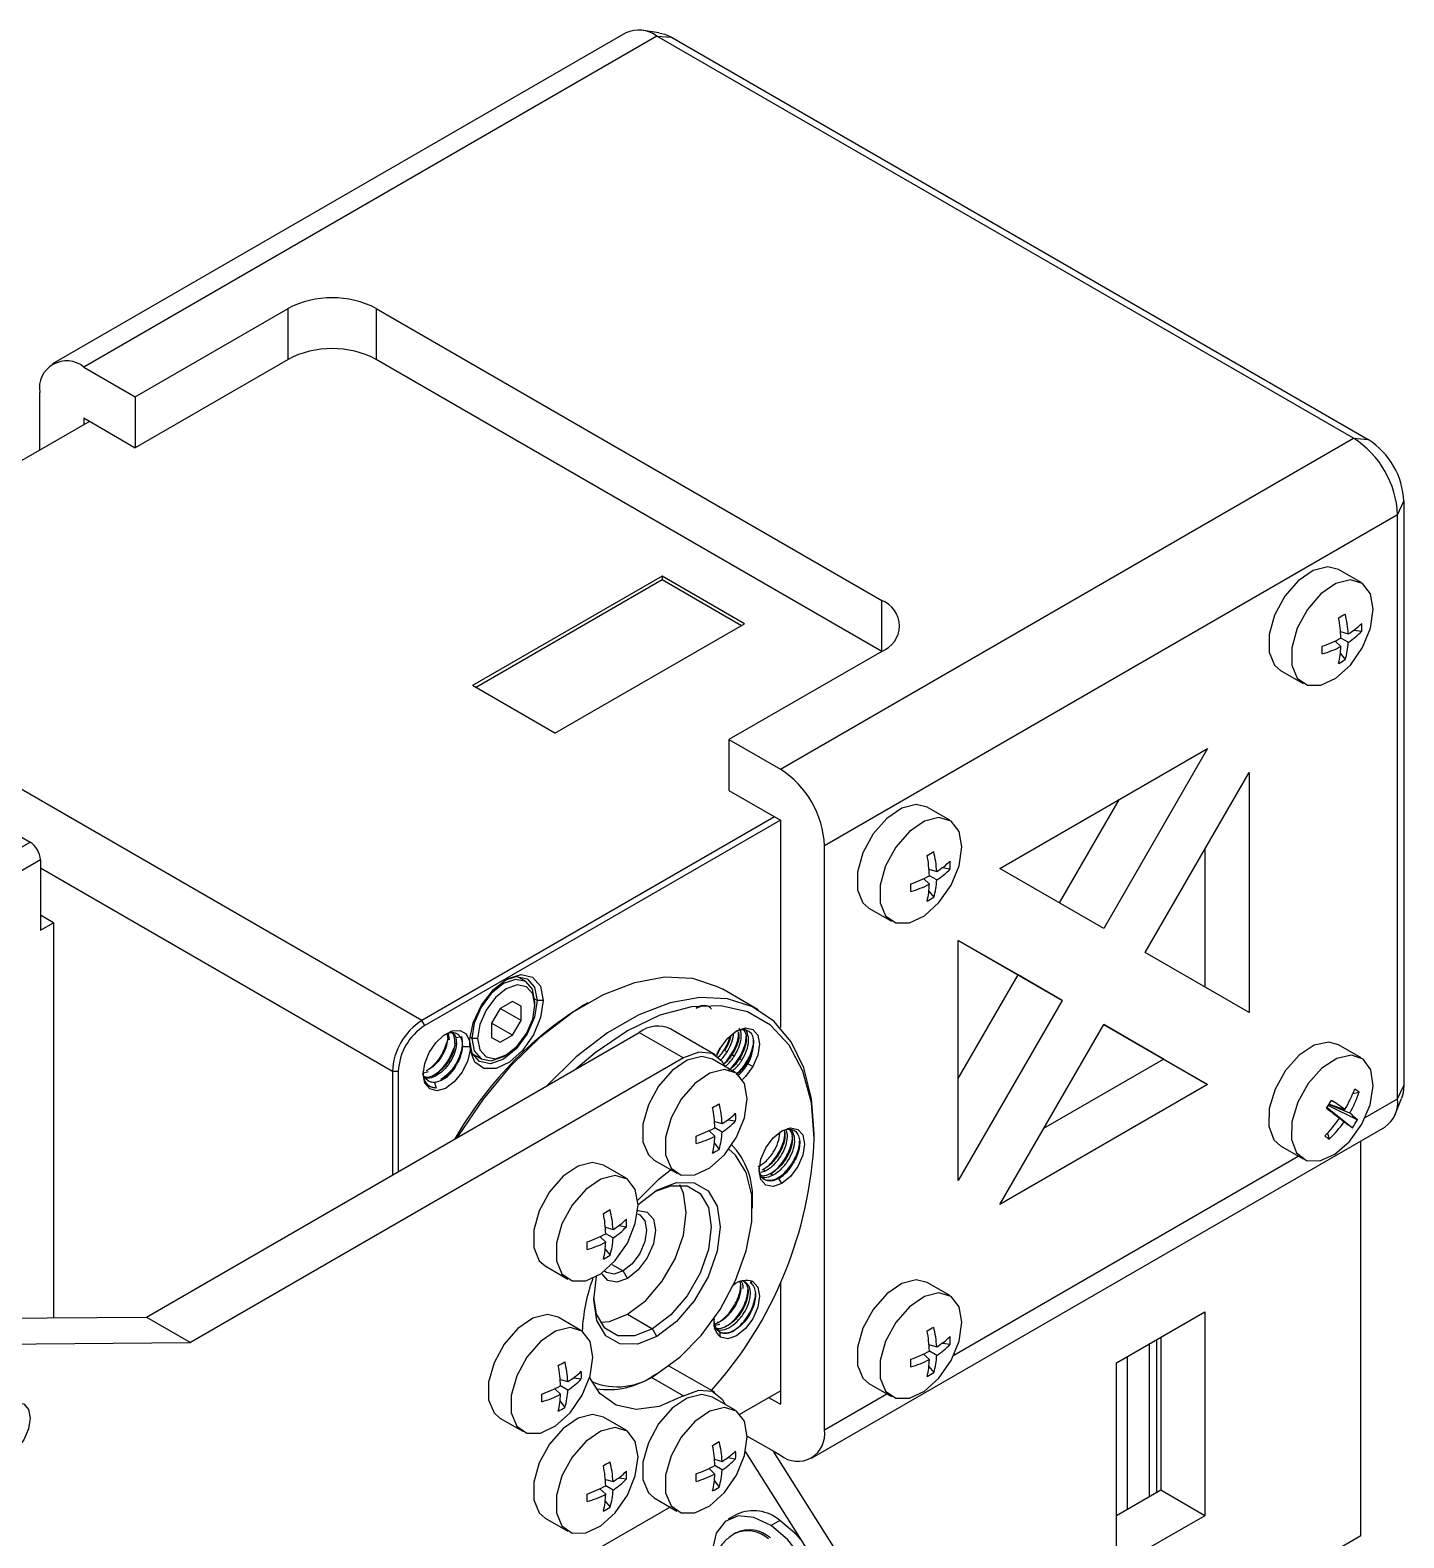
# Model space of a CAD drawing. Header units: millimetres. Extents: x 1258 to 2922, y -135 to 1239.
# Drawn here: x 1740.64 to 1773.69, y 1202.26 to 1238.52 of the extents above; entities that cross this region are included whole.
import ezdxf

# ---------------------------------------------------------------- set-up
doc = ezdxf.new("R2010")
doc.units = ezdxf.units.MM
doc.header["$LTSCALE"] = 6

msp = doc.modelspace()

# ---------------------------------------------------------------- linework, layer by layer
at = {"color": 7, "linetype": 'Continuous', "lineweight": 25}
for p, q in [((1754.968, 1238.45), (1741.18, 1230.49)), ((1755.718, 1238.375), (1741.93, 1230.415)), ((1755.766, 1238.455), (1755.34, 1238.513)), ((1772.477, 1228.701), (1755.718, 1238.375)), ((1755.718, 1238.375), (1756.072, 1238.344)), ((1756.072, 1238.344), (1772.83, 1228.669)), ((1743.167, 1229.701), (1746.844, 1231.824)), ((1746.844, 1230.599), (1746.844, 1231.824)), ((1748.965, 1231.824), (1761.128, 1224.803)), ((1748.965, 1231.824), (1748.965, 1230.599)), ((1746.844, 1230.599), (1743.167, 1228.476)), ((1761.128, 1223.578), (1748.965, 1230.599)), ((1741.93, 1230.415), (1743.167, 1229.701)), ((1740.869, 1228.415), (1740.869, 1229.803)), ((1743.167, 1229.701), (1743.167, 1228.476)), ((1741.93, 1229.191), (1741.93, 1229.027)), ((1741.93, 1229.191), (1743.167, 1228.476)), ((1742.071, 1229.109), (1733.586, 1224.211)), ((1758.688, 1220.741), (1772.477, 1228.701)), ((1772.477, 1228.701), (1772.83, 1228.669)), ((1773.537, 1226.864), (1773.687, 1227.186)), ((1773.687, 1227.186), (1773.687, 1213.141)), ((1773.537, 1226.864), (1759.749, 1218.904)), ((1773.537, 1212.819), (1773.537, 1226.864)), ((1772.661, 1225.23), (1772.116, 1225.545)), ((1755.845, 1225.386), (1751.284, 1222.753)), ((1751.354, 1222.712), (1755.845, 1225.304)), ((1757.824, 1224.243), (1755.845, 1225.386)), ((1755.845, 1225.386), (1755.845, 1225.304)), ((1755.845, 1225.304), (1757.754, 1224.202)), ((1750.061, 1214.699), (1733.586, 1224.211)), ((1753.264, 1221.61), (1757.824, 1224.243)), ((1772.485, 1224.09), (1772.673, 1224.064)), ((1772.032, 1223.826), (1772.172, 1223.693)), ((1772.163, 1224.052), (1772.348, 1223.998)), ((1772.348, 1223.795), (1772.172, 1223.896)), ((1761.128, 1223.578), (1757.451, 1221.455)), ((1772.16, 1223.528), (1772.277, 1223.379)), ((1770.716, 1223.12), (1771.261, 1222.805)), ((1753.264, 1221.61), (1751.284, 1222.753)), ((1757.451, 1221.455), (1757.451, 1220.231)), ((1757.451, 1221.455), (1758.688, 1220.741)), ((1763.966, 1218.358), (1768.966, 1221.244)), ((1768.966, 1221.244), (1766.466, 1216.914)), ((1767.466, 1216.337), (1769.966, 1220.667)), ((1769.966, 1220.667), (1769.966, 1214.893)), ((1757.451, 1220.231), (1758.688, 1219.516)), ((1739.172, 1219.839), (1740.639, 1218.992)), ((1762.762, 1219.516), (1762.217, 1219.83)), ((1765.406, 1217.527), (1766.845, 1220.02)), ((1758.547, 1219.598), (1750.061, 1214.699)), ((1758.688, 1219.516), (1750.132, 1214.577)), ((1758.688, 1219.516), (1758.688, 1214.529)), ((1759.749, 1204.859), (1759.749, 1218.904)), ((1768.906, 1215.506), (1768.906, 1218.83)), ((1740.887, 1218.564), (1739.72, 1217.89)), ((1740.887, 1218.564), (1740.887, 1216.869)), ((1762.263, 1218.337), (1762.449, 1218.283)), ((1762.585, 1218.376), (1762.773, 1218.349)), ((1766.466, 1216.914), (1763.966, 1218.358)), ((1762.133, 1218.112), (1762.273, 1217.979)), ((1762.449, 1218.08), (1762.273, 1218.181)), ((1762.261, 1217.813), (1762.377, 1217.664)), ((1741.205, 1217.053), (1740.887, 1217.237)), ((1760.817, 1217.405), (1761.362, 1217.091)), ((1740.887, 1216.869), (1741.205, 1217.053)), ((1741.205, 1217.053), (1741.205, 1207.549)), ((1762.966, 1216.626), (1765.466, 1215.182)), ((1762.966, 1210.852), (1762.966, 1216.626)), ((1764.406, 1215.795), (1762.966, 1216.626)), ((1769.966, 1214.893), (1767.466, 1216.337)), ((1752.561, 1215.64), (1752.357, 1215.758)), ((1762.966, 1213.302), (1764.406, 1215.795)), ((1765.466, 1215.182), (1764.406, 1215.795)), ((1758.155, 1214.96), (1757.306, 1215.45)), ((1751.948, 1214.992), (1751.741, 1214.634)), ((1752.241, 1215.161), (1751.948, 1214.992)), ((1752.448, 1214.704), (1751.948, 1214.992)), ((1752.448, 1215.042), (1752.241, 1215.161)), ((1752.448, 1215.042), (1752.241, 1215.161)), ((1752.448, 1214.704), (1752.448, 1215.042)), ((1752.784, 1215.067), (1752.784, 1215.148)), ((1752.978, 1215.179), (1752.837, 1215.179)), ((1754.056, 1215.127), (1753.95, 1215.066)), ((1765.466, 1215.182), (1762.966, 1210.852)), ((1750.132, 1214.577), (1750.061, 1214.699)), ((1751.741, 1214.634), (1751.741, 1214.295)), ((1752.241, 1214.345), (1751.741, 1214.634)), ((1752.241, 1214.345), (1752.448, 1214.704)), ((1743.436, 1207.568), (1755.294, 1214.413)), ((1750.665, 1214.396), (1750.684, 1214.258)), ((1750.698, 1214.394), (1750.719, 1214.238)), ((1750.88, 1214.288), (1751.018, 1214.312)), ((1750.88, 1214.288), (1750.896, 1214.136)), ((1751.018, 1214.312), (1751.021, 1214.229)), ((1751.405, 1214.271), (1751.264, 1214.271)), ((1751.741, 1214.295), (1751.948, 1214.176)), ((1751.948, 1214.176), (1752.241, 1214.345)), ((1755.294, 1214.413), (1756.355, 1213.801)), ((1757.117, 1213.877), (1756.056, 1214.489)), ((1763.966, 1210.275), (1766.466, 1214.605)), ((1766.466, 1214.605), (1768.966, 1213.161)), ((1767.906, 1213.773), (1766.466, 1214.605)), ((1750.719, 1214.238), (1750.684, 1214.258)), ((1750.896, 1214.136), (1750.86, 1214.156)), ((1751.021, 1214.229), (1751.037, 1214.066)), ((1751.215, 1214.066), (1751.037, 1214.066)), ((1751.212, 1214.213), (1751.211, 1214.164)), ((1751.215, 1214.066), (1751.224, 1213.987)), ((1757.158, 1213.85), (1757.249, 1214.04)), ((1757.162, 1213.888), (1757.238, 1214.046)), ((1757.35, 1213.981), (1757.407, 1213.948)), ((1772.661, 1213.799), (1772.116, 1214.114)), ((1756.355, 1213.801), (1744.496, 1206.955)), ((1751.282, 1213.896), (1751.486, 1213.778)), ((1752.024, 1213.832), (1752.095, 1213.873)), ((1757.6, 1213.453), (1757.055, 1213.768)), ((1757.527, 1213.879), (1757.583, 1213.846)), ((1757.704, 1213.777), (1757.76, 1213.744)), ((1758.024, 1213.592), (1757.903, 1213.662)), ((1765.027, 1212.112), (1767.906, 1213.773)), ((1768.966, 1213.161), (1767.906, 1213.773)), ((1749.496, 1213.475), (1749.354, 1213.475)), ((1749.354, 1213.475), (1749.354, 1210.984)), ((1749.496, 1213.475), (1749.496, 1211.066)), ((1750.215, 1213.467), (1750.1, 1213.434)), ((1750.363, 1213.208), (1750.404, 1213.076)), ((1768.966, 1213.161), (1763.966, 1210.275)), ((1772.462, 1212.947), (1772.609, 1212.977)), ((1773.468, 1212.423), (1773.63, 1212.821)), ((1773.537, 1212.819), (1773.687, 1213.141)), ((1772.136, 1212.353), (1771.836, 1212.604)), ((1771.838, 1212.606), (1772.251, 1212.266)), ((1771.839, 1212.609), (1772.449, 1212.12)), ((1771.871, 1212.658), (1772.568, 1212.309)), ((1772.384, 1212.475), (1771.883, 1212.677)), ((1771.891, 1212.69), (1772.269, 1212.562)), ((1757.102, 1212.275), (1757.287, 1212.221)), ((1757.287, 1212.018), (1757.111, 1212.119)), ((1757.424, 1212.313), (1757.611, 1212.287)), ((1759.438, 1204.173), (1773.227, 1212.133)), ((1756.971, 1212.049), (1757.111, 1211.916)), ((1757.099, 1211.751), (1757.216, 1211.602)), ((1758.937, 1212.068), (1758.914, 1212.082)), ((1759.501, 1211.861), (1759.501, 1211.984)), ((1771.85, 1211.99), (1771.891, 1211.845)), ((1772.654, 1202.306), (1772.654, 1211.802)), ((1770.716, 1211.689), (1771.261, 1211.374)), ((1754.975, 1210.907), (1754.43, 1211.222)), ((1755.655, 1211.343), (1756.2, 1211.029)), ((1758.225, 1211.055), (1758.333, 1211.086)), ((1758.277, 1211.119), (1758.333, 1211.086)), ((1758.453, 1211.017), (1758.51, 1210.984)), ((1758.207, 1210.998), (1758.211, 1210.907)), ((1758.724, 1210.779), (1758.653, 1210.902)), ((1755.265, 1210.275), (1755.718, 1210.617)), ((1758.016, 1210.188), (1758.016, 1210.31)), ((1754.477, 1209.729), (1754.662, 1209.674)), ((1754.662, 1209.471), (1754.486, 1209.573)), ((1754.799, 1209.767), (1754.986, 1209.741)), ((1754.346, 1209.503), (1754.486, 1209.37)), ((1754.474, 1209.205), (1754.591, 1209.056)), ((1753.03, 1208.797), (1753.575, 1208.482)), ((1755.011, 1208.493), (1754.905, 1208.677)), ((1757.849, 1208.41), (1757.765, 1208.436)), ((1757.792, 1208.443), (1757.872, 1208.357)), ((1758.024, 1208.424), (1757.959, 1208.4)), ((1758.688, 1208.416), (1758.688, 1205.472)), ((1762.762, 1208.084), (1762.217, 1208.399)), ((1734.452, 1207.494), (1743.436, 1207.568)), ((1743.436, 1207.568), (1744.496, 1206.955)), ((1753.888, 1207.248), (1753.342, 1207.563)), ((1755.011, 1207.636), (1755.612, 1207.289)), ((1757.08, 1207.363), (1757.228, 1207.396)), ((1766.777, 1206.467), (1768.899, 1207.692)), ((1768.899, 1207.692), (1768.899, 1202.792)), ((1755.718, 1207.105), (1755.612, 1207.289)), ((1757.249, 1207.082), (1757.228, 1207.21)), ((1767.739, 1207.022), (1767.739, 1203.348)), ((1767.838, 1207.079), (1767.838, 1203.405)), ((1734.452, 1206.873), (1744.496, 1206.955)), ((1762.133, 1206.68), (1762.273, 1206.547)), ((1762.263, 1206.906), (1762.449, 1206.851)), ((1762.449, 1206.648), (1762.273, 1206.75)), ((1762.585, 1206.944), (1762.773, 1206.918)), ((1767.562, 1206.92), (1767.562, 1203.246)), ((1756.056, 1206.364), (1756.002, 1206.391)), ((1757.117, 1205.752), (1756.056, 1206.364)), ((1762.261, 1206.382), (1762.377, 1206.233)), ((1766.777, 1201.568), (1766.777, 1206.467)), ((1767.032, 1206.614), (1767.032, 1202.939)), ((1753.389, 1206.07), (1753.574, 1206.015)), ((1753.711, 1206.108), (1753.899, 1206.082)), ((1755.718, 1206.207), (1755.612, 1206.146)), ((1760.817, 1205.974), (1761.362, 1205.659)), ((1753.259, 1205.844), (1753.399, 1205.711)), ((1753.574, 1205.812), (1753.399, 1205.914)), ((1757.6, 1205.329), (1757.055, 1205.644)), ((1757.715, 1205.236), (1758.688, 1205.798)), ((1757.715, 1205.236), (1758.688, 1205.798)), ((1758.405, 1205.635), (1758.688, 1205.472)), ((1753.387, 1205.546), (1753.503, 1205.397)), ((1751.942, 1205.138), (1752.488, 1204.823)), ((1754.975, 1204.845), (1754.43, 1205.159)), ((1757.89, 1204.708), (1758.511, 1204.349)), ((1757.102, 1204.151), (1757.287, 1204.096)), ((1757.424, 1204.189), (1757.611, 1204.163)), ((1762.188, 1197.489), (1757.848, 1204.335)), ((1758.511, 1204.349), (1758.688, 1204.247)), ((1763.249, 1196.877), (1758.511, 1204.349)), ((1756.971, 1203.925), (1757.111, 1203.792)), ((1757.287, 1203.893), (1757.111, 1203.995)), ((1754.346, 1203.441), (1754.486, 1203.308)), ((1754.477, 1203.666), (1754.662, 1203.612)), ((1754.662, 1203.409), (1754.486, 1203.51)), ((1754.799, 1203.705), (1754.986, 1203.678)), ((1757.099, 1203.627), (1757.216, 1203.477)), ((1767.838, 1203.405), (1766.777, 1202.792)), ((1768.899, 1202.792), (1767.838, 1203.405)), ((1754.474, 1203.142), (1754.591, 1202.993)), ((1755.655, 1203.219), (1756.2, 1202.904)), ((1756.033, 1203), (1745.602, 1196.979)), ((1753.03, 1202.734), (1753.575, 1202.42)), ((1757.645, 1202.828), (1757.433, 1202.706)), ((1758.678, 1202.676), (1758.466, 1202.553)), ((1768.899, 1202.792), (1766.777, 1201.568)), ((1757.62, 1202.381), (1757.578, 1202.357)), ((1772.654, 1202.306), (1763.249, 1196.877))]:
    msp.add_line(p, q, dxfattribs=at)
at = {"color": 8, "linetype": 'Continuous', "lineweight": 25}
for p, q in [((1761.128, 1223.578), (1761.128, 1224.803)), ((1739.524, 1218.348), (1740.639, 1218.992)), ((1749.354, 1213.475), (1740.887, 1218.363)), ((1752.837, 1215.179), (1752.782, 1215.211)), ((1751.264, 1214.271), (1751.218, 1214.297)), ((1772.759, 1212.37), (1773.537, 1212.819)), ((1762.86, 1206.655), (1771.148, 1211.44)), ((1754.632, 1208.835), (1754.905, 1208.677)), ((1755.577, 1206.126), (1756.355, 1205.676)), ((1759.749, 1204.859), (1761.248, 1205.725))]:
    msp.add_line(p, q, dxfattribs=at)
at = {"color": 7, "linetype": 'Continuous', "lineweight": 25, "flags": 128}
for points in [[(1755.766, 1238.455), (1755.905, 1238.421), (1756.072, 1238.344)], [(1772.116, 1225.545), (1771.857, 1225.611), (1771.507, 1225.524), (1771.145, 1225.276), (1770.82, 1224.901), (1770.574, 1224.449), (1770.443, 1223.981), (1770.443, 1223.561), (1770.574, 1223.245), (1770.716, 1223.12)], [(1772.951, 1224.589), (1772.885, 1224.964), (1772.693, 1225.21), (1772.403, 1225.296), (1772.053, 1225.209), (1771.691, 1224.961), (1771.365, 1224.586), (1771.12, 1224.134), (1770.988, 1223.666), (1770.988, 1223.246), (1771.12, 1222.93), (1771.365, 1222.761), (1771.691, 1222.762), (1772.053, 1222.932), (1772.403, 1223.249), (1772.693, 1223.67), (1772.885, 1224.138), (1772.951, 1224.589)], [(1762.217, 1219.83), (1761.958, 1219.896), (1761.608, 1219.809), (1761.246, 1219.561), (1760.92, 1219.186), (1760.675, 1218.734), (1760.543, 1218.266), (1760.543, 1217.846), (1760.675, 1217.53), (1760.817, 1217.405)], [(1763.052, 1218.875), (1762.985, 1219.249), (1762.794, 1219.496), (1762.503, 1219.581), (1762.153, 1219.494), (1761.791, 1219.246), (1761.465, 1218.871), (1761.22, 1218.419), (1761.089, 1217.951), (1761.089, 1217.531), (1761.22, 1217.215), (1761.465, 1217.046), (1761.791, 1217.047), (1762.153, 1217.218), (1762.503, 1217.535), (1762.794, 1217.955), (1762.985, 1218.423), (1763.052, 1218.875)], [(1750.919, 1211.888), (1750.944, 1211.928), (1751.543, 1212.812), (1752.21, 1213.615), (1752.928, 1214.314), (1753.677, 1214.89), (1754.436, 1215.329), (1755.185, 1215.617), (1755.903, 1215.747), (1756.57, 1215.715), (1757.17, 1215.522), (1757.306, 1215.45)], [(1751.212, 1214.213), (1751.294, 1214.641), (1751.495, 1215.072), (1751.783, 1215.444), (1752.118, 1215.702), (1752.449, 1215.808), (1752.728, 1215.746), (1752.913, 1215.526), (1752.978, 1215.179)], [(1752.058, 1215.667), (1752.335, 1215.757), (1752.599, 1215.705), (1752.775, 1215.502), (1752.837, 1215.179)], [(1752.784, 1215.148), (1752.726, 1215.451), (1752.561, 1215.64), (1752.315, 1215.688), (1752.024, 1215.587), (1751.733, 1215.352), (1751.486, 1215.02), (1751.321, 1214.64), (1751.264, 1214.271)], [(1752.784, 1215.067), (1752.731, 1215.341), (1752.582, 1215.513), (1752.358, 1215.556), (1752.094, 1215.465), (1751.831, 1215.252), (1751.607, 1214.95), (1751.457, 1214.606), (1751.405, 1214.271)], [(1752.837, 1215.179), (1752.775, 1214.784), (1752.599, 1214.377), (1752.335, 1214.022), (1752.024, 1213.77), (1751.712, 1213.662), (1751.449, 1213.713), (1751.272, 1213.916), (1751.211, 1214.24)], [(1752.978, 1215.179), (1752.918, 1214.774), (1752.746, 1214.356), (1752.486, 1213.979), (1752.172, 1213.697), (1751.848, 1213.546), (1751.557, 1213.548), (1751.339, 1213.702), (1751.224, 1213.987)], [(1751.405, 1214.271), (1751.457, 1213.996), (1751.607, 1213.824), (1751.831, 1213.781), (1752.094, 1213.872), (1752.358, 1214.085), (1752.582, 1214.387), (1752.731, 1214.732), (1752.784, 1215.067)], [(1759.501, 1211.984), (1759.439, 1212.821), (1759.252, 1213.563), (1758.947, 1214.19), (1758.532, 1214.684), (1758.018, 1215.032), (1757.419, 1215.225), (1756.751, 1215.257), (1756.033, 1215.127), (1755.285, 1214.839), (1754.526, 1214.401), (1753.777, 1213.824), (1753.059, 1213.125), (1753.055, 1213.121)], [(1759.501, 1211.861), (1759.433, 1212.722), (1759.231, 1213.478), (1758.9, 1214.106), (1758.451, 1214.588), (1757.897, 1214.907), (1757.256, 1215.056), (1756.547, 1215.028), (1755.791, 1214.826), (1755.011, 1214.454), (1754.232, 1213.925), (1753.764, 1213.53)], [(1750.097, 1213.413), (1750.134, 1213.666), (1750.239, 1213.929), (1750.4, 1214.167), (1750.594, 1214.349), (1750.798, 1214.452), (1750.984, 1214.463), (1751.128, 1214.38), (1751.212, 1214.213)], [(1751.264, 1214.271), (1751.321, 1213.968), (1751.486, 1213.778), (1751.733, 1213.731), (1752.024, 1213.832), (1752.024, 1213.832)], [(1757.249, 1214.04), (1757.426, 1214.279), (1757.636, 1214.449), (1757.846, 1214.521), (1758.024, 1214.487), (1758.143, 1214.35), (1758.184, 1214.132), (1758.143, 1213.866), (1758.024, 1213.592)], [(1751.224, 1213.987), (1751.16, 1213.716), (1751.026, 1213.449), (1750.84, 1213.222), (1750.629, 1213.069), (1750.423, 1213.01), (1750.251, 1213.054), (1750.137, 1213.195), (1750.097, 1213.413)], [(1757.355, 1213.6), (1757.289, 1213.718), (1757.048, 1213.91), (1756.724, 1213.939), (1756.355, 1213.801)], [(1772.116, 1214.114), (1771.88, 1214.179), (1771.533, 1214.104), (1771.17, 1213.866), (1770.84, 1213.499), (1770.588, 1213.05), (1770.448, 1212.581), (1770.439, 1212.156), (1770.561, 1211.831), (1770.716, 1211.689)], [(1757.055, 1213.768), (1756.796, 1213.834), (1756.446, 1213.747), (1756.084, 1213.499), (1755.758, 1213.124), (1755.513, 1212.672), (1755.382, 1212.204), (1755.382, 1211.784), (1755.513, 1211.468), (1755.655, 1211.343)], [(1758.024, 1213.592), (1757.846, 1213.352), (1757.774, 1213.283)], [(1772.71, 1213.767), (1772.426, 1213.864), (1772.078, 1213.789), (1771.715, 1213.552), (1771.386, 1213.184), (1771.134, 1212.735), (1770.993, 1212.267), (1770.984, 1211.841), (1771.107, 1211.516), (1771.345, 1211.336), (1771.666, 1211.325), (1772.027, 1211.484), (1772.38, 1211.792), (1772.675, 1212.207), (1772.875, 1212.673), (1772.951, 1213.128), (1772.893, 1213.51), (1772.71, 1213.767)], [(1757.89, 1212.813), (1757.823, 1213.187), (1757.632, 1213.433), (1757.341, 1213.519), (1756.991, 1213.432), (1756.629, 1213.184), (1756.303, 1212.809), (1756.058, 1212.357), (1755.927, 1211.889), (1755.927, 1211.469), (1756.058, 1211.153), (1756.303, 1210.984), (1756.629, 1210.985), (1756.991, 1211.155), (1757.341, 1211.472), (1757.632, 1211.893), (1757.823, 1212.361), (1757.89, 1212.813)], [(1773.687, 1213.141), (1773.67, 1212.958), (1773.63, 1212.821)], [(1758.724, 1212.045), (1758.933, 1212.118), (1759.111, 1212.083), (1759.23, 1211.947), (1759.272, 1211.729), (1759.23, 1211.462), (1759.111, 1211.188), (1758.933, 1210.949), (1758.724, 1210.779)], [(1758.724, 1210.779), (1758.514, 1210.706), (1758.336, 1210.741), (1758.217, 1210.878), (1758.176, 1211.096), (1758.217, 1211.362), (1758.336, 1211.636), (1758.514, 1211.876), (1758.724, 1212.045)], [(1755.718, 1206.207), (1756.268, 1206.602), (1756.786, 1207.128), (1757.242, 1207.754), (1757.61, 1208.445), (1757.867, 1209.16), (1758, 1209.858), (1758, 1210.498), (1757.867, 1211.042), (1757.61, 1211.46), (1757.449, 1211.606)], [(1754.43, 1211.222), (1754.171, 1211.287), (1753.821, 1211.2), (1753.459, 1210.953), (1753.133, 1210.577), (1752.888, 1210.125), (1752.757, 1209.658), (1752.757, 1209.238), (1752.888, 1208.922), (1753.03, 1208.797)], [(1755.26, 1210.379), (1755.771, 1210.892), (1756.072, 1211.128)], [(1755.265, 1210.266), (1755.198, 1210.64), (1755.007, 1210.887), (1754.716, 1210.973), (1754.366, 1210.886), (1754.004, 1210.638), (1753.678, 1210.262), (1753.433, 1209.811), (1753.302, 1209.343), (1753.302, 1208.923), (1753.433, 1208.607), (1753.678, 1208.438), (1754.004, 1208.439), (1754.366, 1208.609), (1754.716, 1208.926), (1755.007, 1209.347), (1755.198, 1209.815), (1755.265, 1210.266)], [(1755.011, 1207.636), (1755.448, 1207.968), (1755.842, 1208.428), (1756.155, 1208.97), (1756.356, 1209.541), (1756.425, 1210.086), (1756.356, 1210.55), (1756.265, 1210.748)], [(1755.668, 1210.586), (1756.049, 1210.728), (1756.444, 1210.723), (1756.756, 1210.543), (1756.957, 1210.203), (1757.026, 1209.739), (1756.957, 1209.194), (1756.756, 1208.623), (1756.444, 1208.081), (1756.049, 1207.621), (1755.612, 1207.289)], [(1755.718, 1210.617), (1756.188, 1210.802), (1756.612, 1210.797), (1756.948, 1210.603), (1757.164, 1210.238), (1757.239, 1209.739), (1757.164, 1209.153), (1756.948, 1208.539), (1756.612, 1207.957), (1756.188, 1207.463), (1755.718, 1207.105)], [(1758.653, 1210.902), (1758.581, 1210.867), (1758.511, 1210.845), (1758.444, 1210.837), (1758.382, 1210.843), (1758.326, 1210.862), (1758.278, 1210.896), (1758.238, 1210.941), (1758.207, 1210.998)], [(1755.248, 1210.048), (1755.305, 1210.023), (1755.428, 1209.882), (1755.471, 1209.657), (1755.428, 1209.382), (1755.305, 1209.099), (1755.122, 1208.852), (1754.905, 1208.677)], [(1755.259, 1210.133), (1755.268, 1210.134), (1755.486, 1210.092), (1755.632, 1209.924), (1755.683, 1209.657), (1755.632, 1209.331), (1755.486, 1208.995), (1755.268, 1208.701), (1755.011, 1208.493)], [(1755.718, 1207.105), (1755.249, 1206.92), (1754.825, 1206.925), (1754.488, 1207.119), (1754.272, 1207.484), (1754.198, 1207.983), (1754.267, 1208.547)], [(1755.011, 1208.493), (1754.754, 1208.404), (1754.536, 1208.446), (1754.391, 1208.614), (1754.387, 1208.623)], [(1754.905, 1208.677), (1754.689, 1208.602), (1754.505, 1208.638), (1754.455, 1208.675)], [(1762.217, 1208.399), (1761.958, 1208.464), (1761.608, 1208.377), (1761.246, 1208.129), (1760.92, 1207.754), (1760.675, 1207.302), (1760.543, 1206.835), (1760.543, 1206.415), (1760.675, 1206.099), (1760.817, 1205.974)], [(1758.024, 1208.424), (1758.143, 1208.288), (1758.184, 1208.07), (1758.143, 1207.803), (1758.024, 1207.529), (1757.846, 1207.29), (1757.636, 1207.12), (1757.426, 1207.048), (1757.249, 1207.082)], [(1763.052, 1207.443), (1762.985, 1207.817), (1762.794, 1208.064), (1762.503, 1208.15), (1762.153, 1208.063), (1761.791, 1207.815), (1761.465, 1207.439), (1761.22, 1206.987), (1761.089, 1206.52), (1761.089, 1206.1), (1761.22, 1205.784), (1761.465, 1205.615), (1761.791, 1205.616), (1762.153, 1205.786), (1762.503, 1206.103), (1762.794, 1206.524), (1762.985, 1206.991), (1763.052, 1207.443)], [(1755.612, 1207.289), (1755.175, 1207.117), (1754.781, 1207.121), (1754.468, 1207.302), (1754.267, 1207.641), (1754.199, 1208.042)], [(1753.342, 1207.563), (1753.084, 1207.629), (1752.734, 1207.541), (1752.371, 1207.294), (1752.046, 1206.918), (1751.801, 1206.466), (1751.669, 1205.999), (1751.669, 1205.579), (1751.801, 1205.263), (1751.942, 1205.138)], [(1754.358, 1207.444), (1754.574, 1207.464), (1755.011, 1207.636)], [(1754.178, 1206.607), (1754.111, 1206.982), (1753.919, 1207.228), (1753.629, 1207.314), (1753.279, 1207.227), (1752.917, 1206.979), (1752.591, 1206.604), (1752.346, 1206.152), (1752.215, 1205.684), (1752.215, 1205.264), (1752.346, 1204.948), (1752.591, 1204.779), (1752.917, 1204.78), (1753.279, 1204.95), (1753.629, 1205.267), (1753.919, 1205.688), (1754.111, 1206.156), (1754.178, 1206.607)], [(1756.355, 1205.676), (1755.771, 1205.421), (1755.221, 1205.345), (1754.737, 1205.451), (1754.347, 1205.734), (1754.103, 1206.109)], [(1757.055, 1205.644), (1756.796, 1205.709), (1756.446, 1205.622), (1756.084, 1205.374), (1755.758, 1204.999), (1755.513, 1204.547), (1755.382, 1204.08), (1755.382, 1203.659), (1755.513, 1203.344), (1755.655, 1203.219)], [(1756.355, 1205.676), (1756.724, 1205.814), (1757.048, 1205.785), (1757.289, 1205.593), (1757.357, 1205.469)], [(1740.109, 1204.218), (1739.906, 1204.148), (1739.734, 1204.181), (1739.619, 1204.314), (1739.579, 1204.525), (1739.619, 1204.782), (1739.734, 1205.047), (1739.906, 1205.279), (1740.109, 1205.443), (1740.312, 1205.514), (1740.484, 1205.48), (1740.599, 1205.348), (1740.639, 1205.137), (1740.599, 1204.879), (1740.484, 1204.614), (1740.312, 1204.382), (1740.109, 1204.218)], [(1754.43, 1205.159), (1754.171, 1205.225), (1753.821, 1205.138), (1753.459, 1204.89), (1753.133, 1204.515), (1752.888, 1204.063), (1752.757, 1203.595), (1752.757, 1203.175), (1752.888, 1202.859), (1753.03, 1202.734)], [(1757.89, 1204.688), (1757.823, 1205.062), (1757.632, 1205.309), (1757.341, 1205.394), (1756.991, 1205.307), (1756.629, 1205.06), (1756.303, 1204.684), (1756.058, 1204.232), (1755.927, 1203.765), (1755.927, 1203.345), (1756.058, 1203.029), (1756.303, 1202.86), (1756.629, 1202.861), (1756.991, 1203.031), (1757.341, 1203.348), (1757.632, 1203.769), (1757.823, 1204.236), (1757.89, 1204.688)], [(1755.265, 1204.204), (1755.198, 1204.578), (1755.007, 1204.825), (1754.716, 1204.91), (1754.366, 1204.823), (1754.004, 1204.575), (1753.678, 1204.2), (1753.433, 1203.748), (1753.302, 1203.28), (1753.302, 1202.86), (1753.433, 1202.544), (1753.678, 1202.375), (1754.004, 1202.376), (1754.366, 1202.547), (1754.716, 1202.864), (1755.007, 1203.284), (1755.198, 1203.752), (1755.265, 1204.204)], [(1758.466, 1202.553), (1758.053, 1202.752), (1757.671, 1202.786), (1757.357, 1202.654), (1757.142, 1202.368), (1757.048, 1201.956), (1757.083, 1201.459), (1757.091, 1201.417)], [(1759.183, 1202.222), (1759.082, 1202.334), (1758.678, 1202.676)], [(1758.274, 1199.61), (1758.687, 1199.412), (1759.069, 1199.377), (1759.383, 1199.51), (1759.598, 1199.796), (1759.692, 1200.207), (1759.657, 1200.705), (1759.496, 1201.239), (1759.225, 1201.758), (1758.87, 1202.211), (1758.466, 1202.553)]]:
    msp.add_lwpolyline(points, dxfattribs=at)
at = {"color": 7, "linetype": 'Continuous', "lineweight": 25}
for centre, radius, start, end in [((1755.279, 1237.762), 0.754, 54.3824, 114.3071), ((1747.905, 1229.777), 2.306, 62.6097, 117.3903), ((1747.905, 1228.552), 2.306, 62.6097, 117.3903), ((1741.516, 1229.908), 0.655, 50.7967, 189.214), ((1771.235, 1226.759), 2.305, 2.6055, 57.3945), ((1771.827, 1227.101), 1.862, 2.6055, 57.3945), ((1760.895, 1224.19), 0.655, 290.7834, 69.2166), ((1763.803, 1238.971), 16.791, 299.6856, 300.309), ((1769.825, 1223.866), 2.526, 2.9735, 13.9463), ((1768.676, 1223.758), 3.499, 2.2642, 10.3076), ((1771.279, 1225.724), 2.031, 301.7586, 313.3233), ((1771.443, 1225.215), 1.685, 302.5061, 316.889), ((1771.148, 1224.156), 1.527, 356.5707, 3.4293), ((1770.544, 1226.993), 3.499, 289.6903, 297.7332), ((1754.945, 1223.607), 16.779, 359.688, 0.312), ((1771.025, 1225.944), 2.526, 286.0512, 297.0237), ((1770.142, 1223.756), 2.031, 346.6743, 358.2385), ((1770.665, 1223.869), 1.685, 343.1092, 357.4912), ((1771.436, 1224.653), 1.527, 296.5677, 303.4269), ((1757.446, 1218.799), 2.305, 2.6055, 57.3945), ((1740.349, 1218.539), 0.538, 2.6055, 57.3945), ((1753.904, 1233.257), 16.791, 299.6856, 300.309), ((1758.777, 1218.043), 3.499, 2.2642, 10.3076), ((1759.926, 1218.152), 2.526, 2.9735, 13.9463), ((1761.379, 1220.01), 2.031, 301.7586, 313.3233), ((1761.543, 1219.501), 1.685, 302.5061, 316.889), ((1761.248, 1218.441), 1.527, 356.5707, 3.4293), ((1760.645, 1221.278), 3.499, 289.6903, 297.7332), ((1745.045, 1217.893), 16.779, 359.688, 0.312), ((1761.125, 1220.229), 2.526, 286.0512, 297.0237), ((1760.243, 1218.041), 2.031, 346.6743, 358.2385), ((1760.765, 1218.154), 1.685, 343.1092, 357.4912), ((1761.536, 1218.939), 1.527, 296.5677, 303.4269), ((1758.776, 1207.324), 9.123, 121.9398, 150.2512), ((1750.89, 1213.405), 1.537, 122.6055, 177.3945), ((1750.877, 1213.412), 1.383, 122.6055, 177.3945), ((1755.736, 1213.838), 0.726, 63.7957, 127.5147), ((1757.078, 1214.162), 0.965, 328.7592, 358.8953), ((1750.212, 1213.938), 0.746, 281.6755, 335.9839), ((1756.975, 1214.188), 1.067, 311.648, 330.4082), ((1769.443, 1214.217), 3.275, 329.6457, 339.2171), ((1770.012, 1213.838), 2.736, 330.1202, 341.6494), ((1771.909, 1212.161), 1.074, 49.3967, 56.3264), ((1772.802, 1212.738), 0.739, 305.0133, 6.2988), ((1748.742, 1227.194), 16.791, 299.6856, 300.309), ((1753.615, 1211.981), 3.499, 2.2642, 10.3076), ((1754.764, 1212.09), 2.526, 2.9735, 13.9463), ((1756.218, 1213.948), 2.031, 301.7586, 313.3233), ((1756.087, 1212.379), 1.527, 356.5707, 3.4293), ((1764.408, 1217.429), 8.857, 326.8885, 328.3336), ((1796.943, 1244.868), 40.897, 232.1129, 232.6594), ((1768.647, 1207.543), 6.19, 54.1823, 57.7803), ((1771.408, 1211.207), 1.6, 43.5235, 52.4144), ((1755.483, 1215.216), 3.499, 289.6903, 297.7332), ((1756.381, 1213.438), 1.685, 302.5061, 316.889), ((1769.329, 1214.279), 3.405, 316.216, 325.5421), ((1769.95, 1213.873), 2.807, 313.7435, 325.0749), ((1778.318, 1220.293), 10.061, 232.9203, 234.316), ((1770.586, 1213.434), 2.28, 324.8026, 330.4195), ((1739.883, 1211.831), 16.779, 359.688, 0.312), ((1755.963, 1214.167), 2.526, 286.0512, 297.0237), ((1749.774, 1212.296), 9.737, 318.1717, 357.4391), ((1755.081, 1211.979), 2.031, 346.6743, 358.2385), ((1755.603, 1212.092), 1.685, 343.1092, 357.4912), ((1756.177, 1210.447), 1.844, 355.7532, 43.9643), ((1772.667, 1212.978), 1.373, 230.1515, 235.5715), ((1756.374, 1212.877), 1.527, 296.5677, 303.4269), ((1758.133, 1211.733), 0.98, 302.0172, 331.8327), ((1746.117, 1224.648), 16.791, 299.6856, 300.309), ((1750.99, 1209.435), 3.499, 2.2642, 10.3076), ((1752.139, 1209.543), 2.526, 2.9735, 13.9463), ((1753.593, 1211.401), 2.031, 301.7586, 313.3233), ((1753.462, 1209.832), 1.527, 356.5707, 3.4293), ((1752.858, 1212.67), 3.499, 289.6903, 297.7332), ((1753.756, 1210.892), 1.685, 302.5061, 316.889), ((1737.258, 1209.284), 16.779, 359.688, 0.312), ((1753.338, 1211.62), 2.526, 286.0512, 297.0237), ((1752.456, 1209.432), 2.031, 346.6743, 358.2385), ((1752.978, 1209.545), 1.685, 343.1092, 357.4912), ((1753.749, 1210.33), 1.527, 296.5677, 303.4269), ((1758.377, 1206.99), 4.465, 160.244, 176.9365), ((1757.866, 1207.989), 0.463, 70.1465, 131.5444), ((1757.547, 1207.436), 0.463, 168.4511, 229.8414), ((1757.418, 1207.478), 0.329, 179.6154, 234.6661), ((1757.368, 1207.525), 0.345, 246.0122, 306.8594), ((1753.904, 1221.825), 16.791, 299.6856, 300.309), ((1758.777, 1206.612), 3.499, 2.2642, 10.3076), ((1759.926, 1206.72), 2.526, 2.9735, 13.9463), ((1761.379, 1208.578), 2.031, 301.7586, 313.3233), ((1761.248, 1207.009), 1.527, 356.5707, 3.4293), ((1760.645, 1209.847), 3.499, 289.6903, 297.7332), ((1761.543, 1208.069), 1.685, 302.5061, 316.889), ((1745.029, 1220.989), 16.791, 299.6856, 300.309), ((1749.903, 1205.776), 3.499, 2.2642, 10.3076), ((1751.051, 1205.884), 2.526, 2.9735, 13.9463), ((1745.045, 1206.461), 16.779, 359.688, 0.312), ((1761.125, 1208.797), 2.526, 286.0512, 297.0237), ((1760.243, 1206.609), 2.031, 346.6743, 358.2385), ((1760.765, 1206.722), 1.685, 343.1092, 357.4912), ((1752.505, 1207.742), 2.031, 301.7586, 313.3233), ((1752.669, 1207.233), 1.685, 302.5061, 316.889), ((1752.374, 1206.173), 1.527, 356.5707, 3.4293), ((1754.766, 1207.491), 1.599, 247.3183, 306.5643), ((1754.554, 1207.721), 1.897, 260.9333, 303.9023), ((1761.536, 1207.507), 1.527, 296.5677, 303.4269), ((1751.771, 1209.011), 3.499, 289.6903, 297.7332), ((1736.171, 1205.625), 16.779, 359.688, 0.312), ((1752.251, 1207.961), 2.526, 286.0512, 297.0237), ((1751.368, 1205.774), 2.031, 346.6743, 358.2385), ((1751.891, 1205.886), 1.685, 343.1092, 357.4912), ((1752.662, 1206.671), 1.527, 296.5677, 303.4269), ((1759.102, 1204.754), 0.655, 230.7967, 9.214), ((1748.742, 1219.07), 16.791, 299.6856, 300.309), ((1753.615, 1203.856), 3.499, 2.2642, 10.3076), ((1754.764, 1203.965), 2.526, 2.9735, 13.9463), ((1756.218, 1205.823), 2.031, 301.7586, 313.3233), ((1756.381, 1205.314), 1.685, 302.5061, 316.889), ((1756.087, 1204.254), 1.527, 356.5707, 3.4293), ((1746.117, 1218.585), 16.791, 299.6856, 300.309), ((1750.99, 1203.372), 3.499, 2.2642, 10.3076), ((1752.139, 1203.481), 2.526, 2.9735, 13.9463), ((1753.593, 1205.339), 2.031, 301.7586, 313.3233), ((1753.462, 1203.77), 1.527, 356.5707, 3.4293), ((1755.483, 1207.092), 3.499, 289.6903, 297.7332), ((1739.883, 1203.706), 16.779, 359.688, 0.312), ((1755.963, 1206.042), 2.526, 286.0512, 297.0237), ((1755.081, 1203.854), 2.031, 346.6743, 358.2385), ((1755.603, 1203.967), 1.685, 343.1092, 357.4912), ((1752.858, 1206.607), 3.499, 289.6903, 297.7332), ((1752.978, 1203.483), 1.685, 343.1092, 357.4912), ((1753.756, 1204.83), 1.685, 302.5061, 316.889), ((1756.374, 1204.752), 1.527, 296.5677, 303.4269), ((1737.258, 1203.222), 16.779, 359.688, 0.312), ((1753.338, 1205.558), 2.526, 286.0512, 297.0237), ((1752.456, 1203.37), 2.031, 346.6743, 358.2385), ((1753.749, 1204.268), 1.527, 296.5677, 303.4269), ((1758.041, 1201.933), 0.979, 49.3658, 113.8616), ((1757.94, 1201.685), 0.766, 48.5643, 114.663)]:
    msp.add_arc(centre, radius, start, end, dxfattribs=at)
at = {"color": 8, "linetype": 'Continuous', "lineweight": 25}
msp.add_arc((1757.897, 1201.655), 0.771, 48.7973, 114.4255, dxfattribs=at)
at = {"color": 7, "linetype": 'Continuous', "lineweight": 25}
for points, knots in [([(1757.029, 1214.97), (1757.013, 1214.992), (1756.962, 1215.057), (1756.826, 1215.07), (1756.71, 1215.013), (1756.657, 1214.987)], [0, 0, 0, 0, 0.217163, 0.646807, 1, 1, 1, 1]), ([(1756.805, 1215.061), (1756.761, 1215.049), (1756.715, 1215.035), (1756.668, 1214.998), (1756.665, 1214.995)], [0, 0, 0, 0, 0.9393993, 1, 1, 1, 1]), ([(1751.017, 1214.312), (1751.029, 1214.249), (1751.051, 1214.124), (1750.993, 1213.879), (1750.876, 1213.634), (1750.71, 1213.417), (1750.581, 1213.324), (1750.52, 1213.279)], [0, 0, 0, 0, 0.203352, 0.407073, 0.610587, 0.814263, 1, 1, 1, 1]), ([(1750.589, 1214.342), (1750.619, 1214.361), (1750.704, 1214.414), (1750.834, 1214.421), (1750.96, 1214.368), (1751.001, 1214.275), (1751.021, 1214.229)], [0, 0, 0, 0, 0.152676, 0.438009, 0.720451, 1, 1, 1, 1]), ([(1750.86, 1214.156), (1750.858, 1214.212), (1750.852, 1214.322), (1750.803, 1214.415), (1750.755, 1214.431), (1750.744, 1214.434)], [0, 0, 0, 0, 0.440615, 0.881231, 1, 1, 1, 1]), ([(1750.782, 1214.419), (1750.802, 1214.405), (1750.846, 1214.377), (1750.868, 1214.319), (1750.88, 1214.288)], [0, 0, 0, 0, 0.459184, 1, 1, 1, 1]), ([(1757.177, 1213.799), (1757.211, 1213.835), (1757.298, 1213.925), (1757.4, 1214.103), (1757.468, 1214.25), (1757.48, 1214.319), (1757.48, 1214.323)], [0, 0, 0, 0, 0.24082, 0.608517, 0.976548, 1, 1, 1, 1]), ([(1757.317, 1213.659), (1757.331, 1213.671), (1757.399, 1213.728), (1757.505, 1213.873), (1757.614, 1214.074), (1757.679, 1214.269), (1757.683, 1214.377), (1757.685, 1214.424)], [0, 0, 0, 0, 0.06108, 0.310181, 0.559215, 0.808347, 1, 1, 1, 1]), ([(1757.489, 1214.33), (1757.483, 1214.291), (1757.465, 1214.178), (1757.396, 1214.059), (1757.35, 1213.981)], [0, 0, 0, 0, 0.341387, 1, 1, 1, 1]), ([(1757.422, 1213.49), (1757.425, 1213.492), (1757.484, 1213.529), (1757.591, 1213.65), (1757.726, 1213.838), (1757.818, 1214.046), (1757.864, 1214.209), (1757.861, 1214.286), (1757.86, 1214.305)], [0, 0, 0, 0, 0.009836, 0.238422, 0.46689, 0.69545, 0.923948, 1, 1, 1, 1]), ([(1757.675, 1214.437), (1757.681, 1214.405), (1757.7, 1214.314), (1757.653, 1214.109), (1757.569, 1213.956), (1757.527, 1213.879)], [0, 0, 0, 0, 0.215572, 0.607786, 1, 1, 1, 1]), ([(1757.583, 1213.846), (1757.622, 1213.916), (1757.7, 1214.054), (1757.75, 1214.264), (1757.75, 1214.428), (1757.711, 1214.492), (1757.696, 1214.516)], [0, 0, 0, 0, 0.276478, 0.552957, 0.829435, 1, 1, 1, 1]), ([(1757.587, 1214.415), (1757.602, 1214.425), (1757.663, 1214.467), (1757.769, 1214.489), (1757.888, 1214.477), (1757.978, 1214.409), (1758.036, 1214.297), (1758.04, 1214.194), (1758.043, 1214.143)], [0, 0, 0, 0, 0.059579, 0.250827, 0.440493, 0.628577, 0.815079, 1, 1, 1, 1]), ([(1757.803, 1214.474), (1757.823, 1214.442), (1757.869, 1214.371), (1757.87, 1214.195), (1757.82, 1213.985), (1757.743, 1213.846), (1757.704, 1213.777)], [0, 0, 0, 0, 0.2181588, 0.4787725, 0.7393863, 1, 1, 1, 1]), ([(1757.76, 1213.744), (1757.803, 1213.821), (1757.888, 1213.976), (1757.935, 1214.211), (1757.905, 1214.39), (1757.852, 1214.49), (1757.804, 1214.498), (1757.804, 1214.498)], [0, 0, 0, 0, 0.249987, 0.499974, 0.749962, 0.999949, 1, 1, 1, 1]), ([(1750.86, 1214.156), (1750.85, 1214.085), (1750.829, 1213.942), (1750.711, 1213.711), (1750.548, 1213.51), (1750.358, 1213.376), (1750.208, 1213.318), (1750.142, 1213.336), (1750.129, 1213.34)], [0, 0, 0, 0, 0.190375, 0.38075, 0.571125, 0.761501, 0.951876, 1, 1, 1, 1]), ([(1750.896, 1214.136), (1750.885, 1214.065), (1750.864, 1213.922), (1750.747, 1213.691), (1750.583, 1213.49), (1750.393, 1213.355), (1750.234, 1213.297), (1750.161, 1213.319), (1750.14, 1213.325)], [0, 0, 0, 0, 0.185065, 0.370129, 0.555194, 0.740258, 0.925323, 1, 1, 1, 1]), ([(1750.657, 1214.173), (1750.63, 1214.091), (1750.576, 1213.928), (1750.419, 1213.698), (1750.273, 1213.543), (1750.186, 1213.499), (1750.166, 1213.489)], [0, 0, 0, 0, 0.304075, 0.608555, 0.912558, 1, 1, 1, 1]), ([(1750.684, 1214.258), (1750.673, 1214.187), (1750.652, 1214.044), (1750.534, 1213.814), (1750.387, 1213.626), (1750.276, 1213.554), (1750.23, 1213.524)], [0, 0, 0, 0, 0.267877, 0.535754, 0.803631, 1, 1, 1, 1]), ([(1750.821, 1214.026), (1750.79, 1213.944), (1750.728, 1213.779), (1750.562, 1213.558), (1750.416, 1213.413), (1750.333, 1213.377), (1750.318, 1213.37)], [0, 0, 0, 0, 0.309627, 0.619974, 0.929618, 1, 1, 1, 1]), ([(1751.037, 1214.066), (1751.034, 1214.032), (1751.027, 1213.963), (1750.997, 1213.852), (1750.953, 1213.741), (1750.913, 1213.67), (1750.893, 1213.635)], [0, 0, 0, 0, 0.252118, 0.502824, 0.752118, 1, 1, 1, 1]), ([(1751.032, 1214.029), (1751.032, 1214.033), (1751.032, 1214.05), (1751.032, 1214.066), (1751.032, 1214.078)], [0, 0, 0, 0, 0.2730416, 1, 1, 1, 1]), ([(1751.211, 1214.164), (1751.211, 1214.146), (1751.211, 1214.115), (1751.214, 1214.081), (1751.215, 1214.066)], [0, 0, 0, 0, 0.560282, 1, 1, 1, 1]), ([(1757.235, 1213.742), (1757.237, 1213.743), (1757.303, 1213.791), (1757.356, 1213.871), (1757.407, 1213.948)], [0, 0, 0, 0, 0.029077, 1, 1, 1, 1]), ([(1757.626, 1213.402), (1757.65, 1213.419), (1757.715, 1213.466), (1757.812, 1213.573), (1757.907, 1213.711), (1757.98, 1213.859), (1758.03, 1214.008), (1758.038, 1214.098), (1758.043, 1214.143)], [0, 0, 0, 0, 0.105791, 0.284633, 0.463475, 0.642317, 0.821158, 1, 1, 1, 1]), ([(1757.629, 1213.415), (1757.669, 1213.451), (1757.756, 1213.53), (1757.87, 1213.688), (1757.966, 1213.867), (1758.023, 1214.047), (1758.048, 1214.173), (1758.042, 1214.227), (1758.041, 1214.233)], [0, 0, 0, 0, 0.168741, 0.37072, 0.572653, 0.774618, 0.976567, 1, 1, 1, 1]), ([(1750.589, 1213.317), (1750.592, 1213.318), (1750.65, 1213.345), (1750.764, 1213.453), (1750.85, 1213.574), (1750.893, 1213.635)], [0, 0, 0, 0, 0.022203, 0.511101, 1, 1, 1, 1]), ([(1757.527, 1213.879), (1757.475, 1213.803), (1757.415, 1213.713), (1757.338, 1213.659), (1757.326, 1213.651)], [0, 0, 0, 0, 0.846796, 1, 1, 1, 1]), ([(1757.346, 1213.592), (1757.37, 1213.608), (1757.46, 1213.669), (1757.531, 1213.771), (1757.583, 1213.846)], [0, 0, 0, 0, 0.270293, 1, 1, 1, 1]), ([(1757.704, 1213.777), (1757.653, 1213.699), (1757.6, 1213.619), (1757.533, 1213.571), (1757.53, 1213.569)], [0, 0, 0, 0, 0.963533, 1, 1, 1, 1]), ([(1757.554, 1213.513), (1757.568, 1213.522), (1757.647, 1213.577), (1757.709, 1213.668), (1757.76, 1213.744)], [0, 0, 0, 0, 0.170315, 1, 1, 1, 1]), ([(1750.363, 1213.208), (1750.328, 1213.211), (1750.257, 1213.218), (1750.172, 1213.274), (1750.114, 1213.345), (1750.096, 1213.407), (1750.089, 1213.431)], [0, 0, 0, 0, 0.277908, 0.555816, 0.833723, 1, 1, 1, 1]), ([(1750.404, 1213.076), (1750.36, 1213.082), (1750.271, 1213.093), (1750.174, 1213.179), (1750.109, 1213.305), (1750.101, 1213.417), (1750.097, 1213.473)], [0, 0, 0, 0, 0.252867, 0.503822, 0.752867, 1, 1, 1, 1]), ([(1750.404, 1213.076), (1750.364, 1213.08), (1750.283, 1213.088), (1750.191, 1213.143), (1750.152, 1213.203), (1750.135, 1213.229)], [0, 0, 0, 0, 0.364179, 0.728187, 1, 1, 1, 1]), ([(1750.52, 1213.276), (1750.532, 1213.283), (1750.555, 1213.296), (1750.578, 1213.309), (1750.589, 1213.316)], [0, 0, 0, 0, 0.500047, 1, 1, 1, 1]), ([(1758.852, 1212.107), (1758.877, 1212.092), (1758.938, 1212.057), (1758.98, 1211.922), (1758.974, 1211.734), (1758.908, 1211.52), (1758.789, 1211.312), (1758.632, 1211.128), (1758.513, 1211.054), (1758.453, 1211.017)], [0, 0, 0, 0, 0.101749, 0.251458, 0.401166, 0.550875, 0.700583, 0.850292, 1, 1, 1, 1]), ([(1758.686, 1212.023), (1758.734, 1212.046), (1758.829, 1212.092), (1758.958, 1212.091), (1759.061, 1212.039), (1759.13, 1211.936), (1759.159, 1211.795), (1759.145, 1211.626), (1759.093, 1211.444), (1759.029, 1211.328), (1758.997, 1211.27)], [0, 0, 0, 0, 0.128634, 0.256229, 0.382786, 0.508305, 0.632786, 0.756229, 0.878633, 1, 1, 1, 1]), ([(1758.249, 1211.108), (1758.291, 1211.133), (1758.39, 1211.193), (1758.534, 1211.345), (1758.666, 1211.538), (1758.756, 1211.745), (1758.798, 1211.906), (1758.794, 1211.981), (1758.793, 1211.999)], [0, 0, 0, 0, 0.145209, 0.34353, 0.541748, 0.740089, 0.938285, 1, 1, 1, 1]), ([(1758.779, 1212.061), (1758.789, 1212.016), (1758.811, 1211.914), (1758.761, 1211.694), (1758.645, 1211.459), (1758.475, 1211.246), (1758.343, 1211.161), (1758.277, 1211.119)], [0, 0, 0, 0, 0.160507, 0.37038, 0.580253, 0.790127, 1, 1, 1, 1]), ([(1758.333, 1211.086), (1758.393, 1211.124), (1758.511, 1211.198), (1758.669, 1211.381), (1758.788, 1211.59), (1758.852, 1211.801), (1758.865, 1211.967), (1758.836, 1212.033), (1758.826, 1212.055)], [0, 0, 0, 0, 0.1818182, 0.3636364, 0.5454545, 0.7272727, 0.9090909, 1, 1, 1, 1]), ([(1758.44, 1211.009), (1758.44, 1211.009), (1758.498, 1211.034), (1758.611, 1211.137), (1758.761, 1211.306), (1758.88, 1211.51), (1758.953, 1211.715), (1758.983, 1211.857), (1758.975, 1211.913), (1758.974, 1211.915)], [0, 0, 0, 0, 0.000334, 0.198506, 0.396625, 0.59477, 0.792916, 0.991037, 1, 1, 1, 1]), ([(1758.51, 1210.984), (1758.576, 1211.027), (1758.708, 1211.111), (1758.878, 1211.324), (1758.995, 1211.56), (1759.045, 1211.795), (1759.014, 1211.974), (1758.962, 1212.074), (1758.914, 1212.082), (1758.914, 1212.082)], [0, 0, 0, 0, 0.166661, 0.333322, 0.499983, 0.666644, 0.833305, 0.999966, 1, 1, 1, 1]), ([(1758.609, 1210.906), (1758.648, 1210.93), (1758.737, 1210.985), (1758.866, 1211.117), (1758.987, 1211.281), (1759.078, 1211.461), (1759.139, 1211.641), (1759.147, 1211.747), (1759.151, 1211.799)], [0, 0, 0, 0, 0.1349726, 0.3099121, 0.484838, 0.6597639, 0.8347034, 1, 1, 1, 1]), ([(1758.171, 1211.147), (1758.171, 1211.137), (1758.173, 1211.08), (1758.192, 1211.035), (1758.207, 1210.998)], [0, 0, 0, 0, 0.189826, 1, 1, 1, 1]), ([(1758.453, 1211.017), (1758.385, 1210.985), (1758.305, 1210.947), (1758.242, 1210.963), (1758.233, 1210.966)], [0, 0, 0, 0, 0.863324, 1, 1, 1, 1]), ([(1758.273, 1210.899), (1758.286, 1210.89), (1758.328, 1210.862), (1758.419, 1210.852), (1758.538, 1210.871), (1758.664, 1210.928), (1758.787, 1211.017), (1758.903, 1211.132), (1758.966, 1211.224), (1758.997, 1211.27)], [0, 0, 0, 0, 0.069692, 0.224744, 0.379795, 0.534846, 0.689897, 0.844949, 1, 1, 1, 1]), ([(1758.276, 1210.936), (1758.289, 1210.932), (1758.357, 1210.914), (1758.442, 1210.953), (1758.51, 1210.984)], [0, 0, 0, 0, 0.194547, 1, 1, 1, 1]), ([(1757.111, 1207.4), (1757.144, 1207.414), (1757.234, 1207.452), (1757.38, 1207.575), (1757.528, 1207.751), (1757.644, 1207.953), (1757.719, 1208.162), (1757.729, 1208.287), (1757.734, 1208.35)], [0, 0, 0, 0, 0.103813, 0.283241, 0.462538, 0.641982, 0.821262, 1, 1, 1, 1]), ([(1757.872, 1208.357), (1757.889, 1208.31), (1757.922, 1208.215), (1757.898, 1208.014), (1757.82, 1207.8), (1757.691, 1207.595), (1757.527, 1207.425), (1757.349, 1207.319), (1757.218, 1207.275), (1757.163, 1207.291), (1757.157, 1207.292)], [0, 0, 0, 0, 0.140284, 0.280567, 0.420851, 0.561134, 0.701418, 0.841702, 0.981985, 1, 1, 1, 1]), ([(1757.708, 1208.432), (1757.721, 1208.374), (1757.748, 1208.259), (1757.696, 1208.024), (1757.58, 1207.785), (1757.41, 1207.582), (1757.261, 1207.458), (1757.181, 1207.438), (1757.166, 1207.434)], [0, 0, 0, 0, 0.191085, 0.382169, 0.573254, 0.764338, 0.955423, 1, 1, 1, 1]), ([(1757.371, 1207.342), (1757.396, 1207.356), (1757.479, 1207.4), (1757.612, 1207.531), (1757.75, 1207.718), (1757.851, 1207.924), (1757.904, 1208.101), (1757.904, 1208.192), (1757.904, 1208.224)], [0, 0, 0, 0, 0.08885, 0.289821, 0.490766, 0.691763, 0.892687, 1, 1, 1, 1]), ([(1757.534, 1207.227), (1757.579, 1207.255), (1757.674, 1207.315), (1757.808, 1207.454), (1757.927, 1207.619), (1758.019, 1207.801), (1758.071, 1207.979), (1758.094, 1208.098), (1758.087, 1208.146), (1758.087, 1208.146)], [0, 0, 0, 0, 0.151138, 0.320897, 0.490629, 0.660401, 0.83012, 0.999902, 1, 1, 1, 1]), ([(1757.959, 1208.4), (1757.989, 1208.374), (1758.048, 1208.322), (1758.089, 1208.185), (1758.089, 1208.02), (1758.047, 1207.837), (1757.966, 1207.653), (1757.854, 1207.484), (1757.72, 1207.34), (1757.623, 1207.279), (1757.575, 1207.249)], [0, 0, 0, 0, 0.128634, 0.256229, 0.382786, 0.508305, 0.632786, 0.756229, 0.878633, 1, 1, 1, 1]), ([(1757.788, 1208.26), (1757.789, 1208.265), (1757.797, 1208.335), (1757.773, 1208.382), (1757.752, 1208.427)], [0, 0, 0, 0, 0.068778, 1, 1, 1, 1]), ([(1757.207, 1207.226), (1757.215, 1207.22), (1757.25, 1207.194), (1757.333, 1207.182), (1757.45, 1207.191), (1757.534, 1207.23), (1757.575, 1207.249)], [0, 0, 0, 0, 0.081385, 0.38759, 0.693795, 1, 1, 1, 1]), ([(1757.578, 1202.357), (1757.496, 1202.299), (1757.31, 1202.169), (1757.14, 1201.887), (1757.108, 1201.647), (1757.092, 1201.527)], [0, 0, 0, 0, 0.2814, 0.639765, 1, 1, 1, 1])]:
    msp.add_open_spline(points, degree=3, knots=knots, dxfattribs=at)
for points in [[(1757.407, 1213.948), (1757.45, 1214.026), (1757.538, 1214.182), (1757.558, 1214.331), (1757.568, 1214.406)], [(1758.156, 1211.188), (1758.223, 1211.231), (1758.355, 1211.315), (1758.524, 1211.527), (1758.645, 1211.767), (1758.667, 1211.915), (1758.678, 1211.99)], [(1757.085, 1207.292), (1757.138, 1207.273), (1757.244, 1207.235), (1757.445, 1207.299), (1757.643, 1207.443), (1757.813, 1207.651), (1757.93, 1207.89), (1757.978, 1208.12), (1757.955, 1208.314), (1757.884, 1208.378), (1757.849, 1208.41)]]:
    msp.add_open_spline(points, degree=3, dxfattribs=at)

doc.saveas('drawing.dxf')
